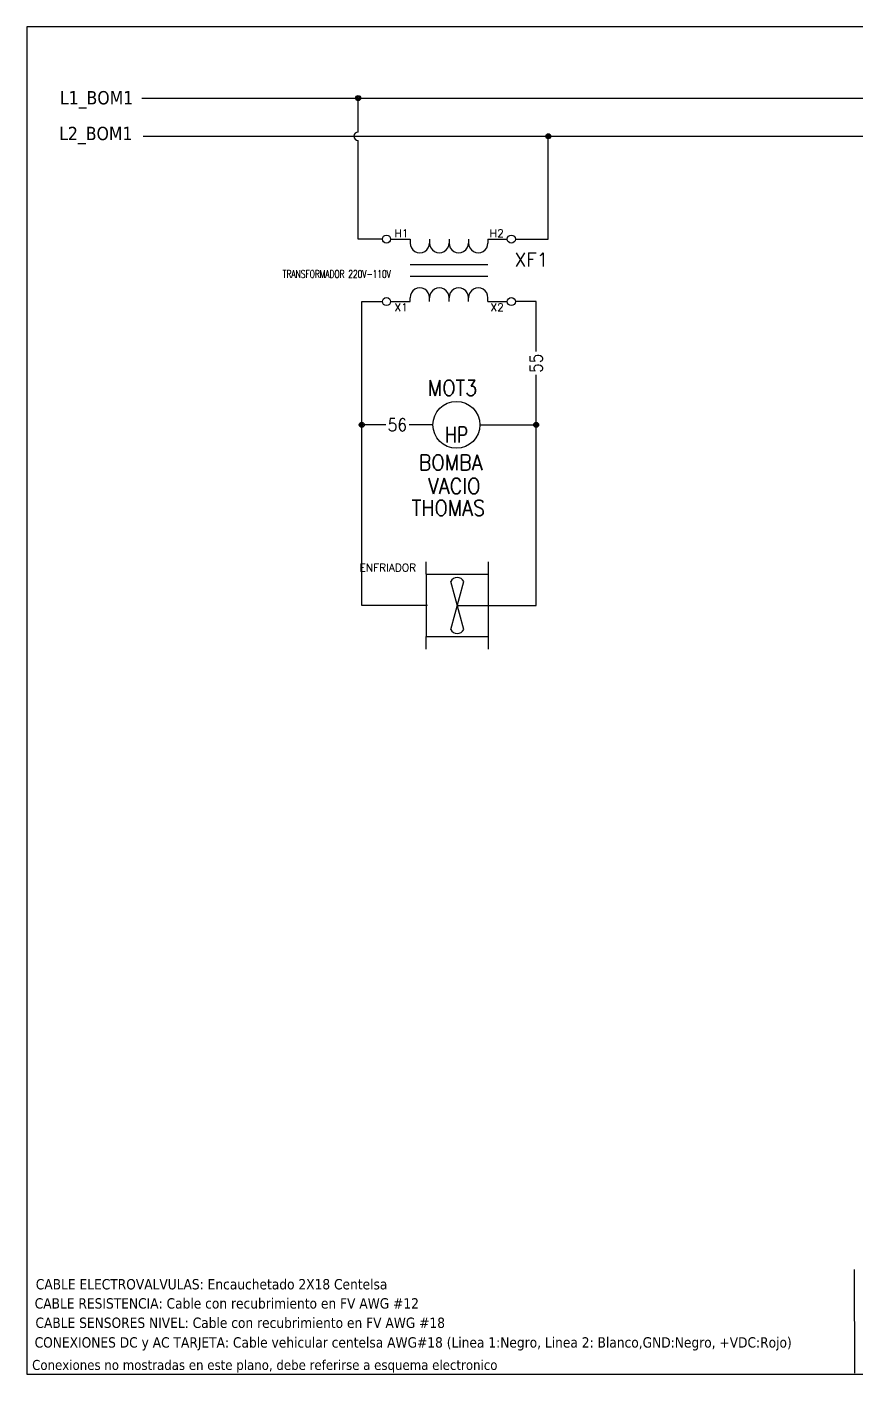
# Model space of a CAD drawing. Header units: millimetres. Extents: x 123.5 to 144.3, y 105.4 to 121.6.
# Drawn here: x 123.51 to 133.46, y 105.41 to 121.59 of the extents above; entities that cross this region are included whole.
import ezdxf
from ezdxf.enums import TextEntityAlignment as Align

# ---------------------------------------------------------------- set-up
doc = ezdxf.new("R2010")
doc.units = ezdxf.units.MM
for name, color, linetype in [('BLK_12AWG', 7, 'Continuous'), ('DESC', 250, 'Continuous'), ('MISC', 7, 'Continuous'), ('SYMS', 7, 'Continuous'), ('TAGS', 250, 'Continuous'), ('TERMS', 250, 'Continuous'), ('WIREFIXED', 7, 'Continuous'), ('WIRES', 7, 'Continuous')]:
    doc.layers.add(name, color=color, linetype=linetype)
doc.styles.add('SLDTEXTSTYLE0', font='tahoma.ttf')
doc.styles.get("Standard").update_dxf_attribs({"font": 'tahoma.ttf'})
doc.styles.add('WD', font='romans.shx')

# ---------------------------------------------------------------- blocks, each defined once
blk = doc.blocks.new('HXF1')
for p, q in [((-0.469, 0), (-0.312, 0)), ((-0.312, 0), (-0.312, -0.031)), ((-0.156, 0), (-0.156, -0.031)), ((0, 0), (0, -0.031)), ((0.156, 0), (0.156, -0.031)), ((0.312, 0), (0.467, 0)), ((0.312, 0), (0.312, -0.031)), ((-0.312, -0.203), (0.312, -0.203)), ((-0.312, -0.297), (0.312, -0.297)), ((-0.469, -0.5), (-0.312, -0.5)), ((-0.312, -0.5), (-0.312, -0.469)), ((-0.156, -0.5), (-0.156, -0.469)), ((0, -0.5), (0, -0.469)), ((0.156, -0.5), (0.156, -0.469)), ((0.312, -0.5), (0.312, -0.469)), ((0.312, -0.5), (0.467, -0.5))]:
    blk.add_line(p, q)
for centre in [(-0.501, 0), (0.499, 0), (-0.501, -0.5), (0.499, -0.5)]:
    blk.add_circle(centre, 0.0322)
for centre, start, end in [((-0.234, -0.031), 180, 0.001), ((-0.078, -0.031), 180, 0.001), ((0.078, -0.031), 180, 0.001), ((0.234, -0.031), 180, 0.001), ((-0.234, -0.469), 0.001, 180.002), ((-0.078, -0.469), 0.001, 180.002), ((0.078, -0.469), 0.001, 180.002), ((0.234, -0.469), 0.001, 180.002)]:
    blk.add_arc(centre, 0.0781, start, end)
at = {"style": 'WD'}
for tag, p, height, flags in [('X4TERM01', (-0.533, 0), 0.0109, 1), ('X2TERM01', (-0.501, 0.032), 0.0109, 1), ('X2TERM03', (0, 0.009), 0.0109, 1), ('X2TERM02', (0.499, 0.032), 0.0109, 1), ('X1TERM02', (0.531, 0), 0.0109, 1), ('FAMILY', (0.46, -0.247), 0.01, 9), ('X4TERM04', (-0.533, -0.5), 0.0109, 1), ('X8TERM04', (-0.501, -0.532), 0.0109, 1), ('X8TERM06', (0, -0.507), 0.0109, 1), ('X8TERM05', (0.499, -0.532), 0.0109, 1), ('X1TERM05', (0.531, -0.5), 0.0109, 1)]:
    blk.add_attdef(tag, p, '', height=height, dxfattribs=dict(at, flags=flags))
at = {"linetype": 'Continuous', "style": 'WD', "flags": 8}
blk.add_attdef('TERM01', (-0.438, 0.016), '', height=0.0625, dxfattribs=at)
for tag, p in [('TERM03', (-0.031, 0.016)), ('TERM02', (0.438, 0.016))]:
    blk.add_attdef(tag, text='', height=0.0625, dxfattribs=at).set_placement(p, align=Align.RIGHT)
at = {"style": 'WD', "width": 0.7}
for tag, p in [('INST', (-0.466, -0.141)), ('LOC', (-0.466, -0.226)), ('DESC1', (-0.466, -0.311)), ('DESC2', (-0.466, -0.396))]:
    blk.add_attdef(tag, text='', height=0.0625, dxfattribs=at).set_placement(p, align=Align.RIGHT)
at = {"style": 'WD'}
blk.add_attdef('TAG1', (0.524, -0.219), '', height=0.109, dxfattribs=at)
at = {"linetype": 'Continuous', "style": 'WD', "flags": 9}
for tag, p in [('ASSYCODE', (0.487, -0.313)), ('MFG', (0.484, -0.295)), ('CAT', (0.485, -0.275))]:
    blk.add_attdef(tag, text='', height=0.01, dxfattribs=at).set_placement(p, align=Align.CENTER)
at = {"style": 'WD', "width": 0.7}
blk.add_attdef('RATING1', (0.556, -0.359), '', height=0.0938, dxfattribs=at)
at = {"linetype": 'Continuous', "style": 'WD', "flags": 8}
blk.add_attdef('TERM04', text='', height=0.0625, dxfattribs=at).set_placement((-0.438, -0.516), align=Align.TOP_LEFT)
for tag, p in [('TERM06', (-0.031, -0.516)), ('TERM05', (0.438, -0.516))]:
    blk.add_attdef(tag, text='', height=0.0625, dxfattribs=at).set_placement(p, align=Align.TOP_RIGHT)
blk = doc.blocks.new('WDDOT')
for radius in [0.03, 0.0187, 0.00929]:
    blk.add_circle((0, 0), radius)
blk = doc.blocks.new('HMO12')
blk.add_circle((0, 0), 0.188)
at = {"style": 'WD'}
for tag, width, p in [('INST', 0.7, (-0.026, 0.559)), ('LOC', 0.7, (-0.026, 0.39)), ('TAG1', 0.9, (-0.031, 0.234)), ('RATING1', 0.8, (0, 0))]:
    blk.add_attdef(tag, text='', height=0.125, dxfattribs=dict(at, width=width)).set_placement(p, align=Align.CENTER)
at = {"linetype": 'Continuous', "style": 'WD', "flags": 9}
blk.add_attdef('ASSYCODE', text='', height=0.01, dxfattribs=at).set_placement((0, 0.125), align=Align.CENTER)
at = {"style": 'WD', "flags": 9}
blk.add_attdef('FAMILY', text='', height=0.01, dxfattribs=at).set_placement((-0.005, 0.17), align=Align.CENTER)
at = {"linetype": 'Continuous', "style": 'WD', "flags": 1}
for tag, p in [('MFG', (0, 0.14)), ('CAT', (0, 0.159))]:
    blk.add_attdef(tag, text='', height=0.01, dxfattribs=at).set_placement(p, align=Align.MIDDLE)
at = {"style": 'WD'}
for tag, p, width in [('DESC1', (1.126, 0.046), 0.9), ('DESC2', (1.126, -0.11), 0.9), ('DESC3', (1.126, -0.266), 0.9), ('RATING3', (1.125, -0.423), 0.8), ('RATING4', (1.125, -0.579), 0.8), ('WDTAGALT', (1.125, -0.75), 0.7)]:
    blk.add_attdef(tag, p, '', height=0.125, dxfattribs=dict(at, width=width))
at = {"style": 'WD', "flags": 1}
for tag, p in [('X4TERM01', (-0.188, 0)), ('X1TERM02', (0.188, 0)), ('X0TERM03', (0.133, -0.133))]:
    blk.add_attdef(tag, p, '', height=0.0125, dxfattribs=at)
at = {"linetype": 'Continuous', "style": 'WD'}
blk.add_attdef('TERM01', text='', height=0.125, dxfattribs=at).set_placement((-0.231, -0.035), align=Align.TOP_RIGHT)
at = {"style": 'WD', "width": 0.8}
blk.add_attdef('RATING2', text='', height=0.125, dxfattribs=at).set_placement((0.001, -0.016), align=Align.TOP_CENTER)
at = {"linetype": 'Continuous', "style": 'WD'}
for tag, p in [('TERM02', (0.231, -0.035)), ('TERM03', (0.062, -0.219))]:
    blk.add_attdef(tag, text='', height=0.125, dxfattribs=at).set_placement(p, align=Align.TOP_LEFT)
blk = doc.blocks.new('HM1_AXIAL_FLOW_FAN1')
for p, q in [((-0.5, 0.5), (-0.5, 0.7)), ((0.5, 0.5), (0.5, 0.7)), ((-0.5, 0.5), (0.5, 0.5)), ((-0.5, 0.5), (-0.5, -0.5)), ((0.5, -0.5), (0.5, 0.5)), ((-0.104, -0.386), (0.104, 0.386)), ((0.104, -0.386), (-0.104, 0.386)), ((0, 0), (0.75, 0)), ((-0.5, -0.5), (0.5, -0.5)), ((-0.5, -0.7), (-0.5, -0.5)), ((0.5, -0.7), (0.5, -0.5))]:
    blk.add_line(p, q)
for centre, start, end in [((0, 0.333), 27.1247, 152.8753), ((0, -0.333), 207.1247, 332.8753)]:
    blk.add_arc(centre, 0.116, start, end)
at = {"style": 'WD'}
for tag, height, p in [('INST', 0.125, (-0.658, 0.914)), ('TAG1', 0.125, (-0.658, 0.544)), ('LOC', 0.125, (-0.66, 0.738)), ('TERM01', 0.0625, (-0.51, 0.016))]:
    blk.add_attdef(tag, text='', height=height, dxfattribs=at).set_placement(p, align=Align.RIGHT)
for tag, p, height in [('X2TERM04', (0, 0.5), 0.005), ('TERM04', (0.009, 0.51), 0.0625), ('X4TERM01', (-0.5, 0), 0.01), ('X1TERM03', (0.5, 0), 0.005), ('TERM03', (0.511, 0.012), 0.0625), ('RATING1', (0.549, -0.237), 0.125), ('DESC1', (0.549, -0.453), 0.125), ('X8TERM02', (0, -0.5), 0.005), ('TERM02', (0.002, -0.573), 0.0625), ('DESC2', (0.549, -0.637), 0.125), ('DESC3', (0.549, -0.827), 0.125), ('WDTAGALT', (0.569, -1.005), 0.125)]:
    blk.add_attdef(tag, p, '', height=height, dxfattribs=at)
blk.add_attdef('XREF', text='', height=0.0625, rotation=0.0625, dxfattribs=at).set_placement((0.726, 0.558), align=Align.TOP_CENTER)
at = {"style": 'WD', "flags": 1}
for tag, p in [('FAMILY', (-0.587, -0.278)), ('CAT', (-0.587, -0.322)), ('MFG', (-0.585, -0.353)), ('WDTYPE', (-0.572, -0.419)), ('ASSYCODE', (-0.557, -0.383))]:
    blk.add_attdef(tag, text='', height=0.01, dxfattribs=at).set_placement(p, align=Align.CENTER)
blk = doc.blocks.new('WD_WNV1')
at = {"style": 'WD', "width": 0.9}
blk.add_attdef('WIRENO', text='', height=0.1, rotation=90, dxfattribs=at).set_placement((0, 0), align=Align.MIDDLE_CENTER)
at = {"style": 'WD', "flags": 1}
for tag, p in [('W01USER', (0, 0.078)), ('W02USER', (0, 0.07)), ('W03USER', (0, 0.062)), ('W04USER', (0, 0.055)), ('W05USER', (0, 0.047)), ('W06USER', (0, 0.039)), ('W07USER', (0, 0.031)), ('W08USER', (0, 0.023)), ('W09USER', (0, 0.016)), ('W10USER', (0, 0.008))]:
    blk.add_attdef(tag, text='', height=0.005, dxfattribs=at).set_placement(p, align=Align.CENTER)
at = {"color": 7, "style": 'WD'}
for tag, p in [('X2_TINY_DOT_DONT_REMOVE', (0, 0.062)), ('X8_TINY_DOT_DONT_REMOVE', (0, -0.062))]:
    blk.add_attdef(tag, p, '', height=0.0001, dxfattribs=at)
at = {"style": 'WD', "flags": 1}
for tag, p in [('X2TERM01', (0, 0.062)), ('X8TERM01', (0, -0.062))]:
    blk.add_attdef(tag, p, '', height=0.01, dxfattribs=at)
blk = doc.blocks.new('WD_WNH1')
at = {"style": 'WD', "width": 0.9}
blk.add_attdef('WIRENO', text='', height=0.1, dxfattribs=at).set_placement((0, 0), align=Align.MIDDLE_CENTER)
at = {"color": 7, "style": 'WD'}
for tag, p in [('X4_TINY_DOT_DONT_REMOVE', (-0.062, 0)), ('X1_TINY_DOT_DONT_REMOVE', (0.062, 0))]:
    blk.add_attdef(tag, p, '', height=0.0001, dxfattribs=at)
at = {"style": 'WD', "flags": 1}
for tag, p in [('X4TERM01', (-0.062, 0)), ('X1TERM01', (0.062, 0))]:
    blk.add_attdef(tag, p, '', height=0.01, dxfattribs=at)
for tag, p in [('W01USER', (0, 0.078)), ('W02USER', (0, 0.07)), ('W03USER', (0, 0.062)), ('W04USER', (0, 0.055)), ('W05USER', (0, 0.047)), ('W06USER', (0, 0.039)), ('W07USER', (0, 0.031)), ('W08USER', (0, 0.023)), ('W09USER', (0, 0.016)), ('W10USER', (0, 0.008))]:
    blk.add_attdef(tag, text='', height=0.005, dxfattribs=at).set_placement(p, align=Align.CENTER)

msp = doc.modelspace()

# ---------------------------------------------------------------- linework, layer by layer
at = {"color": 7, "linetype": 'Continuous'}
for p, q in [((144.256, 121.59), (123.506, 121.59)), ((123.506, 121.59), (123.506, 105.405)), ((123.506, 105.405), (144.256, 105.405))]:
    msp.add_line(p, q, dxfattribs=at)
at = {"layer": 'BLK_12AWG'}
for p, q in [((124.886, 120.736), (143.261, 120.736)), ((127.485, 120.327), (127.485, 120.736)), ((124.901, 120.277), (143.276, 120.277)), ((129.771, 119.041), (129.771, 120.277)), ((127.485, 119.041), (127.485, 120.227)), ((127.779, 119.041), (127.485, 119.041)), ((129.375, 119.041), (129.771, 119.041))]:
    msp.add_line(p, q, dxfattribs=at)
msp.add_arc((127.485, 120.277), 0.05, 90, 270, dxfattribs=at)
at = {"layer": 'DESC'}
msp.add_line((133.453, 105.415), (133.449, 106.661), dxfattribs=at)
at = {"layer": 'WIRES'}
for p, q in [((127.529, 116.81), (127.529, 118.291)), ((127.529, 118.291), (127.779, 118.291)), ((129.625, 118.291), (129.375, 118.291)), ((129.625, 117.691), (129.625, 118.291)), ((129.625, 116.81), (129.625, 117.41)), ((127.529, 114.64), (127.529, 116.81)), ((127.817, 116.81), (127.529, 116.81)), ((128.386, 116.81), (128.098, 116.81)), ((128.948, 116.81), (129.625, 116.81)), ((129.625, 114.64), (129.625, 116.81)), ((128.302, 114.64), (127.529, 114.64)), ((129.052, 114.64), (129.625, 114.64))]:
    msp.add_line(p, q, dxfattribs=at)

# ---------------------------------------------------------------- block references
at = {"layer": 'SYMS'}
for p in [(127.485, 120.736), (129.771, 120.277), (127.529, 116.81), (129.625, 116.81)]:
    msp.add_blockref('WDDOT', p, dxfattribs=at)
ref = msp.add_blockref('HXF1', (128.578, 119.041), dxfattribs=dict(at, xscale=1.5, yscale=1.5, zscale=1.5))
ref.add_attrib('TERM04', 'X1', dxfattribs={"layer": 'TERMS', "linetype": 'Continuous', "height": 0.0938, "style": 'WD', "flags": 8}).set_placement((127.922, 118.268), align=Align.TOP_LEFT)
ref.add_attrib('TERM05', 'X2', dxfattribs={"layer": 'TERMS', "linetype": 'Continuous', "height": 0.0938, "style": 'WD', "flags": 8}).set_placement((129.235, 118.268), align=Align.TOP_RIGHT)
ref.add_attrib('TAG1', 'XF1', (129.365, 118.713), dxfattribs={"layer": 'TAGS', "height": 0.1641, "style": 'WD'})
ref.add_attrib('DESC1', 'TRANSFORMADOR 220V-110V', dxfattribs={"layer": 'DESC', "height": 0.09375, "style": 'WD', "width": 0.7}).set_placement((127.879, 118.575), align=Align.RIGHT)
ref.add_attrib('TERM02', 'H2', dxfattribs={"layer": 'TERMS', "linetype": 'Continuous', "height": 0.0938, "style": 'WD', "flags": 8}).set_placement((129.235, 119.064), align=Align.RIGHT)
ref.add_attrib('TERM01', 'H1', (127.922, 119.064), dxfattribs={"layer": 'TERMS', "linetype": 'Continuous', "height": 0.0938, "style": 'WD', "flags": 8})
ref = msp.add_blockref('HMO12', (128.667, 116.81), dxfattribs=dict(at, xscale=1.5, yscale=1.5, zscale=1.5))
ref.add_attrib('DESC3', 'THOMAS', (128.129, 115.718), dxfattribs={"layer": 'DESC', "height": 0.1875, "style": 'WD', "width": 0.9})
ref.add_attrib('RATING2', 'HP', dxfattribs={"layer": 'MISC', "height": 0.1875, "style": 'WD', "width": 0.8}).set_placement((128.669, 116.785), align=Align.TOP_CENTER)
ref.add_attrib('DESC1', 'BOMBA', (128.215, 116.264), dxfattribs={"layer": 'DESC', "height": 0.1875, "style": 'WD', "width": 0.9})
ref.add_attrib('DESC2', 'VACIO', (128.326, 115.982), dxfattribs={"layer": 'DESC', "height": 0.1875, "style": 'WD', "width": 0.9})
ref.add_attrib('TAG1', 'MOT3', dxfattribs={"layer": 'TAGS', "height": 0.1875, "style": 'WD', "width": 0.9}).set_placement((128.62, 117.16), align=Align.CENTER)
ref = msp.add_blockref('HM1_AXIAL_FLOW_FAN1', (128.677, 114.64), dxfattribs=dict(at, xscale=0.75, yscale=0.75, zscale=0.75))
ref.add_attrib('TAG1', 'ENFRIADOR', dxfattribs={"layer": 'TAGS', "height": 0.0938, "style": 'WD'}).set_placement((128.184, 115.048), align=Align.RIGHT)
ref.add_attrib('X4TERM01', '56', (128.302, 114.64), dxfattribs={"layer": 'MISC', "height": 0.0075, "style": 'WD'})
ref.add_attrib('X1TERM03', '55', (129.052, 114.64), dxfattribs={"layer": 'MISC', "height": 0.00375, "style": 'WD'})
ref.add_attrib('X8TERM02', '9', (128.677, 114.265), dxfattribs={"layer": 'MISC', "height": 0.00375, "style": 'WD'})
at = {"layer": 'WIREFIXED'}
ref = msp.add_blockref('WD_WNV1', (129.625, 117.55), dxfattribs=dict(at, xscale=1.5, yscale=1.5, zscale=1.5))
ref.add_attrib('X2_TINY_DOT_DONT_REMOVE', '.', (129.625, 117.691), dxfattribs={"layer": 'MISC', "color": 7, "height": 0.00015, "style": 'WD'})
ref.add_attrib('X8_TINY_DOT_DONT_REMOVE', '.', (129.625, 117.41), dxfattribs={"layer": 'MISC', "color": 7, "height": 0.00015, "style": 'WD'})
ref.add_attrib('WIRENOF', '55', dxfattribs={"height": 0.15, "rotation": 90, "style": 'WD', "width": 0.9}).set_placement((129.625, 117.55), align=Align.MIDDLE_CENTER)
ref = msp.add_blockref('WD_WNH1', (127.957, 116.81), dxfattribs=dict(at, xscale=1.5, yscale=1.5, zscale=1.5))
ref.add_attrib('X1_TINY_DOT_DONT_REMOVE', '.', (128.098, 116.81), dxfattribs={"layer": 'MISC', "color": 7, "height": 0.00015, "style": 'WD'})
ref.add_attrib('X4_TINY_DOT_DONT_REMOVE', '.', (127.817, 116.81), dxfattribs={"layer": 'MISC', "color": 7, "height": 0.00015, "style": 'WD'})
ref.add_attrib('WIRENOF', '56', dxfattribs={"height": 0.15, "style": 'WD', "width": 0.9}).set_placement((127.957, 116.81), align=Align.MIDDLE_CENTER)

# ---------------------------------------------------------------- texts
at = {"attachment_point": 1}
for s, width, insert, char_height in [('L1_BOM1', 0.37194, (123.902, 120.82), 0.16), ('L2_BOM1', 0.37194, (123.893, 120.391), 0.16), ('Conexiones no mostradas en este plano, debe referirse a esquema electronico', 9.45621, (123.568, 105.575), 0.12)]:
    msp.add_mtext_dynamic_manual_height_columns(s, width=width, gutter_width=0.05, heights=[0], dxfattribs=dict(at, insert=insert, char_height=char_height))
at = {"color": 7, "linetype": 'Continuous', "lineweight": 0, "char_height": 0.1245, "attachment_point": 1, "style": 'SLDTEXTSTYLE0'}
for s, insert in [('CABLE ELECTROVALVULAS: Encauchetado 2X18 Centelsa', (123.612, 106.547)), ('CABLE RESISTENCIA: Cable con recubrimiento en FV AWG #12', (123.599, 106.317)), ('CABLE SENSORES NIVEL: Cable con recubrimiento en FV AWG #18', (123.608, 106.084)), ('CONEXIONES DC y AC TARJETA: Cable vehicular centelsa AWG#18 (Linea 1:Negro, Linea 2: Blanco,GND:Negro, +VDC:Rojo)', (123.598, 105.848))]:
    msp.add_mtext(s, dxfattribs=dict(at, insert=insert))

doc.saveas('drawing.dxf')
